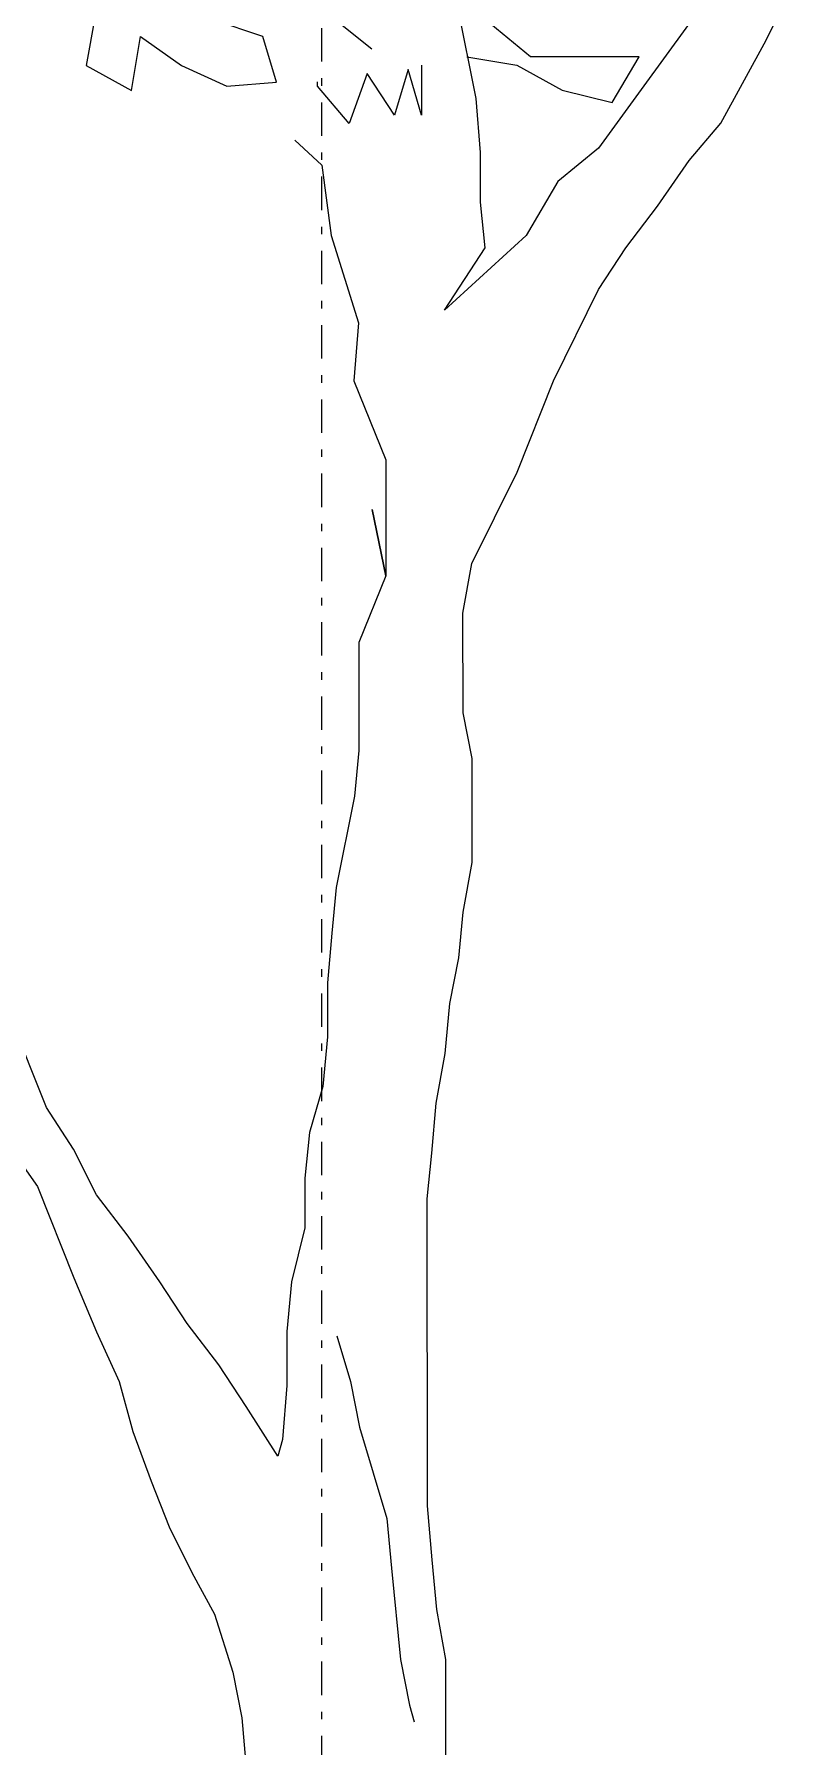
# Model space of a CAD drawing. Header units: inches. Extents: x 295786 to 300745, y 68261 to 70432.
# Drawn here: x 296270.35 to 296280.5, y 70257.46 to 70280.53 of the extents above; entities that cross this region are included whole.
import ezdxf

# ---------------------------------------------------------------- set-up
doc = ezdxf.new("R2010")
doc.units = ezdxf.units.IN
doc.header["$MEASUREMENT"] = 0
doc.linetypes.add('DASHDOTX2', pattern=[2, 1, -0.5, 0, -0.5])
doc.layers.add('BOLD  DIM', color=230, linetype='Continuous')
doc.layers.add('Tree', color=102, linetype='Continuous')

# ---------------------------------------------------------------- blocks, each defined once
blk = doc.blocks.new('T2')
at = {"layer": 'Tree', "color": 34}
for p, q in [((-9.776, 157.078), (-7.829, 154.396)), ((-10.752, 155.49), (-11.293, 156.583)), ((-9.671, 153.504), (-10.752, 155.49)), ((-4.043, 150.521), (-3.933, 151.613)), ((-7.4, 150.524), (-8.157, 151.517)), ((-5.017, 150.819), (-3.069, 149.031)), ((-0.36, 150.816), (-1.012, 148.731)), ((-6.751, 149.53), (-7.4, 150.524)), ((-3.069, 149.031), (-4.043, 150.521)), ((-5.67, 147.345), (-6.751, 149.53)), ((-1.012, 148.731), (-0.905, 147.341)), ((-4.806, 145.16), (-5.67, 147.345)), ((-0.905, 147.341), (-1.665, 145.456)), ((-1.665, 145.456), (-1.668, 142.676)), ((-3.725, 142.975), (-4.806, 145.16)), ((-1.668, 142.676), (-1.341, 144.264)), ((-1.341, 144.264), (-1.668, 142.676)), ((-3.51, 141.784), (-3.725, 142.975)), ((-1.668, 142.676), (-1.02, 141.087)), ((-3.512, 139.401), (-3.51, 141.784)), ((-1.02, 141.087), (-1.022, 138.506)), ((-3.73, 138.309), (-3.512, 139.401)), ((-1.022, 138.506), (-0.915, 137.414)), ((-3.732, 135.827), (-3.73, 138.309)), ((-0.915, 137.414), (-0.484, 135.229)), ((-3.517, 134.636), (-3.732, 135.827)), ((-0.484, 135.229), (-0.377, 134.137)), ((-3.41, 133.544), (-3.517, 134.636)), ((-0.377, 134.137), (-0.27, 132.946)), ((-3.194, 132.452), (-3.41, 133.544)), ((-0.27, 132.946), (-0.271, 131.655)), ((-3.087, 131.26), (-3.194, 132.452)), ((6.442, 129.962), (7.311, 132.145)), ((-0.271, 131.655), (-0.164, 130.464)), ((-2.872, 130.069), (-3.087, 131.26)), ((-0.164, 130.464), (0.16, 129.371)), ((-2.765, 128.877), (-2.872, 130.069)), ((5.791, 128.969), (6.442, 129.962)), ((0.16, 129.371), (0.267, 128.279)), ((7.416, 129.167), (6.657, 128.075)), ((-2.657, 127.785), (-2.765, 128.877)), ((5.249, 127.878), (5.791, 128.969)), ((0.267, 128.279), (0.266, 127.088)), ((-2.665, 120.439), (-2.657, 127.785)), ((4.49, 126.886), (5.249, 127.878)), ((6.657, 128.075), (5.788, 125.892)), ((0.266, 127.088), (0.59, 125.797)), ((3.73, 125.794), (4.49, 126.886)), ((0.59, 125.797), (0.697, 124.605)), ((3.08, 124.802), (3.73, 125.794)), ((5.788, 125.892), (5.245, 124.602)), ((-0.495, 124.507), (-0.821, 123.415)), ((0.697, 124.605), (0.696, 123.315)), ((2.321, 123.81), (3.08, 124.802)), ((5.245, 124.602), (4.703, 123.411)), ((1.67, 122.818), (2.321, 123.81)), ((-0.821, 123.415), (-1.038, 122.323)), ((0.696, 123.315), (0.803, 122.024)), ((4.703, 123.411), (4.377, 122.22)), ((0.91, 121.627), (1.67, 122.818)), ((-1.038, 122.323), (-1.69, 120.14)), ((4.377, 122.22), (3.942, 121.029)), ((0.803, 122.024), (0.91, 121.627)), ((3.942, 121.029), (3.508, 119.937)), ((-2.774, 119.148), (-2.665, 120.439)), ((-1.69, 120.14), (-1.8, 118.949)), ((3.508, 119.937), (2.965, 118.845)), ((-2.884, 117.957), (-2.774, 119.148)), ((-1.8, 118.949), (-2.019, 116.765)), ((2.965, 118.845), (2.423, 117.853)), ((-3.102, 116.766), (-2.884, 117.957)), ((2.423, 117.853), (1.988, 116.464)), ((-3.11, 108.029), (-3.102, 116.766)), ((-2.019, 116.765), (-2.236, 115.673)), ((1.988, 116.464), (1.771, 115.372)), ((-2.236, 115.673), (-2.345, 115.276)), ((1.771, 115.372), (1.661, 114.081))]:
    blk.add_line(p, q, dxfattribs=at)
at = {"layer": 'Tree'}
for p, q in [((-3.822, 154.095), (-3.387, 156.278)), ((5.277, 156.073), (5.492, 154.881)), ((-5.121, 155.088), (-4.037, 155.981)), ((-0.463, 155.978), (-1.33, 155.284)), ((1.269, 155.579), (2.461, 155.976)), ((0.943, 154.488), (1.269, 155.579)), ((4.193, 155.577), (3.218, 154.883)), ((4.409, 154.286), (4.193, 155.577)), ((-7.072, 153.998), (-7.72, 155.091)), ((-7.72, 155.091), (-5.121, 155.088)), ((-4.796, 154.89), (-5.88, 154.295)), ((-3.605, 155.087), (-4.796, 154.89)), ((-2.522, 154.888), (-2.523, 153.696)), ((3.218, 154.883), (2.134, 154.387)), ((5.492, 154.881), (4.409, 154.286)), ((-7.829, 154.396), (-7.829, 154.396)), ((-7.829, 154.396), (-6.748, 152.906)), ((-2.523, 153.696), (-2.197, 154.788)), ((-2.197, 154.788), (-1.873, 153.696)), ((-1.873, 153.696), (-1.223, 154.688)), ((-1.223, 154.688), (-0.791, 153.496)), ((-0.791, 153.496), (-0.032, 154.389)), ((-0.032, 154.389), (-0.031, 154.489)), ((2.134, 154.387), (0.943, 154.488)), ((-5.88, 154.295), (-7.072, 153.998)), ((-3.932, 152.804), (-3.822, 154.095)), ((-8.914, 152.61), (-9.671, 153.504)), ((-6.748, 152.906), (-5.774, 152.111)), ((-3.933, 151.613), (-3.932, 152.804)), ((0.509, 153.098), (-0.142, 152.503)), ((-8.157, 151.517), (-8.914, 152.61)), ((-0.142, 152.503), (-0.36, 150.816)), ((-5.774, 152.111), (-5.017, 150.819))]:
    blk.add_line(p, q, dxfattribs=at)

msp = doc.modelspace()

# ---------------------------------------------------------------- linework, layer by layer
at = {"layer": 'BOLD  DIM', "color": 1, "linetype": 'DASHDOTX2', "ltscale": 0.45}
msp.add_line((296274.22077431, 70146.15888532), (296274.22077431, 70408.1468389), dxfattribs=at)

# ---------------------------------------------------------------- block references
at = {"layer": 'Tree', "xscale": -0.5632000000000001, "yscale": 0.5632000000000001, "zscale": 0.5632000000000001}
msp.add_blockref('T2', (296274.14351069, 70192.87553544), dxfattribs=at)

doc.saveas('drawing.dxf')
